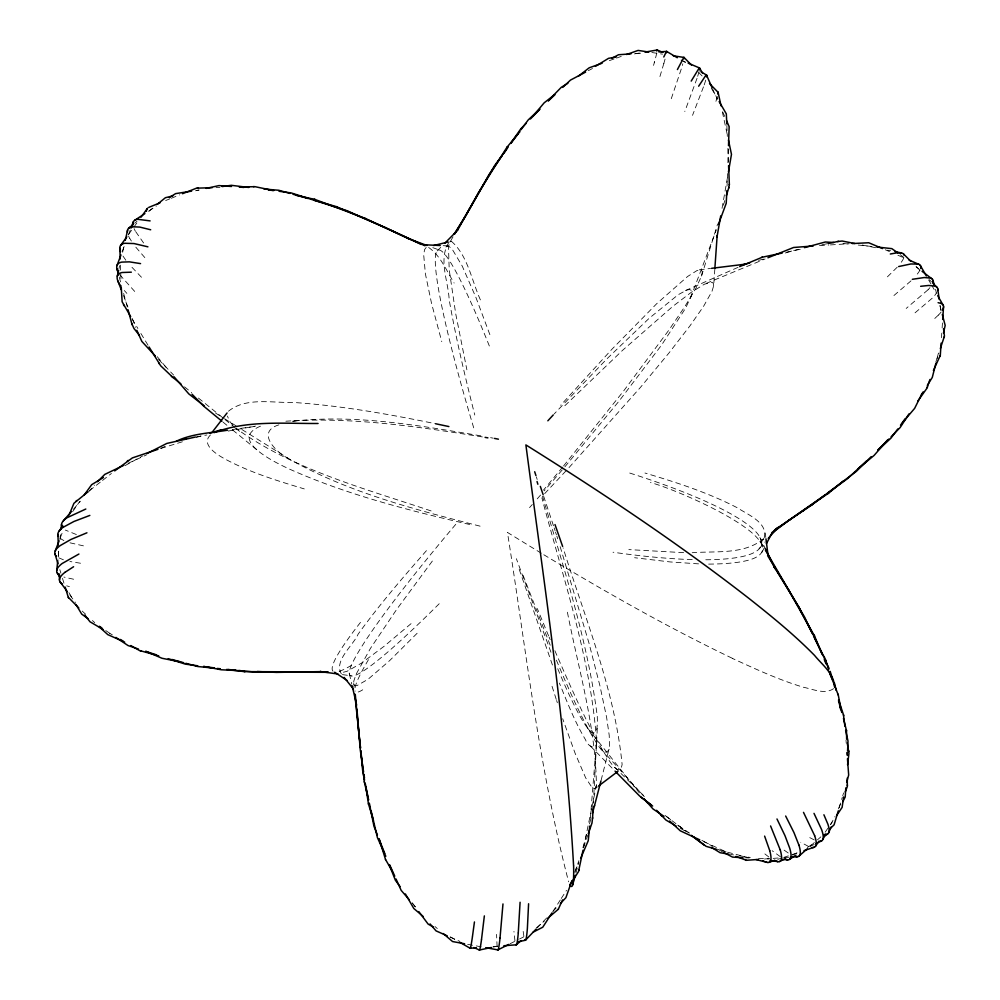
<?xml version="1.0" encoding="UTF-8"?>
<svg xmlns="http://www.w3.org/2000/svg" width="1000" height="1000" viewBox="0 0 1000 1000"><rect width="100%" height="100%" fill="white"/><g stroke="black" fill="none" stroke-linecap="round" stroke-linejoin="round"><path stroke-width="0.75" stroke-dasharray="5 3.75" d="M557.75 668.725C559.788 673.662 599.875 771.062 597.25 716.125C587.675 641.012 563.888 568.538 542.475 496.175M727.062 185.95L727.5 173.562M727.887 162.725L728.388 148.787M847.35 755.662L847.5 752.588M593.362 803.188L597.5 724.675M941.475 337.725L941.787 333.162M942.125 327.938L942.537 321.85M569.025 467.587L640.475 387.35L669.112 352.8L689.9 325.938L703.525 306.413L711.963 291.375L713.662 285.837L714.775 269.812M590.35 818.363L596.55 741.225C590.8 658.1 562.962 578.05 541.9 497.875M713.662 285.837L713.413 283.4L711.925 282.238L704.425 284.2L691.263 292.325L672.85 306.337L622.638 350.25L562.788 407.688M596.55 741.225C597.337 751.875 587.337 746.112 585.55 739.788C574.788 721.912 567.263 702.337 559.4 683.075M58.188 556.587L58.825 550.425M59.95 539.663L60.6 533.513M592.05 806.55L596.4 785.45C595.837 726.637 578.475 669.175 567.312 611.725M722.038 208.337L727.625 176.612M583.5 847.913L591.9 807.237M596.4 785.45L594.963 788.725L592.575 788.337L585.712 777.962L575.087 753.225L562.675 718.7M601.087 780.375L609.5 747.075L609.225 735.375L606.638 717.537L599.963 685.925L588.862 642.663L559.462 544.312M118.963 268.663L119.637 265.688M122.638 252.288L123.975 246.325M937.062 358.55L938.575 352.5M609.138 749.35C603.6 759.1 595.163 739.613 591.912 735.525C578.038 711.112 567.038 685.2 556.062 659.4M654.5 61.962L653.55 65.388M575.95 872.95L578.812 862.55M582.913 847.7L586.613 834.325M589.475 823.938L591.287 817.387M663.875 63.362L659.025 79.538M839.163 807.825L842.262 797.387M842.712 795.888L843.6 792.9M563.575 465.95L623.513 391.125L668.787 330.238L684.887 306.512L695.913 288.263L701.55 276.05L702.275 272.075L701.625 270.238L699.812 269.762L696.862 270.65L687.613 276.475L656.712 303.7L611.95 349.212L560.638 405.3M701.55 276.05L717.625 223.962M723.388 205.275L725.225 199.312M697.038 78.288L684.8 111.525M935.9 361.8L938.863 352.962M671.275 98.7L681.15 69.362A136.1 3.912 -69 0 0 682.812 63.8M574.788 872.4L578.875 860.688M583.475 847.513L587.75 835.288M703.487 86.85L692.525 115.337M564.875 466.825L619.312 400.763L661.488 345.188L685.675 308.062L691.075 296.288L691.8 292.838L691.237 290.3L689.575 289.55L686.825 290.038L678.188 294.713L649.15 318.3L607.025 358.738L554.175 413.95M122.35 251.225L124.213 246.275M128.525 234.75L130.438 229.613M690.487 298.012L716.325 229.938M60.263 537.913L63.05 530.7M838.413 808.85L841.263 801.825M574.987 871.312L578.713 862.738M764.212 537.8C768.213 522.537 747.763 514.725 737.638 507.95C708.288 492.65 676.6 482.463 644.975 473.025M708.65 564.113C843.637 563 687.3 492.488 650.438 482.5M761.875 552.463L765.025 546.375M830.675 824.638L834.963 816.525M453.025 236.838L449.425 243.038L448.5 247L449.212 269.8L455.7 313.7L466.887 369.787M449.175 241.887C437.925 258.913 448.325 281.038 449.162 299.65C455.962 338.475 465.112 376.838 474.775 415.025M552.85 911.538L560.625 899.488M561.275 898.462L566.512 890.325M825.163 832.188L829.538 825.8M830.425 824.525L832.175 821.975M72.6 511.7L79.725 501.45M228.463 411.225C246.012 397 272.025 403.038 293 402.425C341.037 405.625 388.537 414.113 435.65 423.75M763.825 538.438C744.675 554.975 715.775 550.85 692.188 552.725M128.6 234.375L133.038 228.25M133.925 227.025L138.363 220.888M445.938 246.962L448.45 246L452.038 248.912L462.238 266.075L475.887 297.375L491.05 337.788M432.35 561.05L396.587 609.55L370.462 648.35L356.062 674.338L353.762 681.188L353.988 686.963M562.638 467.1L543.488 490.1M562.212 469.95L544.2 490.875M73.438 509.263L80.45 501.225M88.462 492.038L94.475 485.15M540.55 495.062L535.975 500.3M529.55 507.612L532.312 504.487M426.438 550.662C402.713 577.65 379.25 604.963 358.162 634.087C353.212 645.512 333.6 660.675 341.337 673.863M759 548.812L765.15 541.875M897.225 267.2L885 279.212M566.013 470.838L544.675 493.638M928.025 289.788L906.188 308.438M833.575 688.662C824.737 694.812 812.862 689.087 803.4 687.25C781.388 680.6 760.325 671.237 739.463 661.65A346.975 58.238 32.5 0 1 732.325 658.375M537.188 927.913L546.7 917.925M553.038 911.263L556.213 907.925M417.125 633.288L389.588 660.675L368.075 679.262L356.95 685.638L354.837 685.6L350.812 682.962M437.225 250.9L441.8 246.275M450.112 241.887L450.95 241.275M938.388 315.087L934.775 318.475M911.012 280.85L892.237 296.975M210.463 434.938C200.35 444.6 217.362 454.825 224.925 458.963C249.887 472.45 277.225 480.75 304.288 488.913M810.6 845.875L816.3 840.863M817.438 839.862L820.863 836.85M411.05 623.663L384.125 646.275L361.362 663.213L346.975 671.338L342.163 672.55L339.462 671.525M536.25 927.913L544.25 921.15M134.6 223.287L136.988 221.3M148.875 211.35L153.637 207.375M89.45 490.662L101.65 481.112M102.525 480.438L111.425 473.475M760.175 542.025L763.775 539.3M594.963 788.725L597.388 786.9M915.05 312.812L932.625 297.863A136.287 19.312 -26.1 0 0 936.513 292.925M807.3 847.537L813.637 843.325M148.763 211.05L156.438 206M426.188 247.463L424.55 249.638L423.7 254.887L425.387 273.837L431.512 303.238L441.775 341.662M125.062 465.613L142.662 455.925M588.337 70.675L592.463 68.5M510.087 943.737L518.212 939.65M519.562 938.975L523.625 936.925M792.55 855.125L798.988 851.95M810.062 846.5L814.225 844.45M128.112 463.325L146.562 454.862M160.738 448.363L165 446.413M685.425 290.587L738.238 267.262M706.213 283.387L765.062 258.962M165.65 200.55L169.862 198.837M171.275 198.275L179.713 194.85M278.888 424.85C255.275 432.137 276.625 452.9 288.85 458.725M260.487 426.175C227.175 439.925 276.988 463.338 289.475 469.1C347.013 494.762 408.438 510.363 469.65 524.487M609.338 60.637L615.087 58.6M616.525 58.087L622.288 56.037M777.788 859.375L782.163 857.925M783.612 857.438L798.175 852.575M160.888 448.425L184.525 441.112M196.337 437.45L200.775 436.087M758.6 260.4L764.525 258.75M785.25 252.987L800.05 248.863M195.575 190.787L198.6 190.1M492.825 947.163L495.788 946.538M786.8 252.1L803.562 248.612M821.85 244.812L826.912 243.775M196.225 436.9L206.875 434.963M228.188 431.087L255.588 426.112M634.388 53.9L642 52.6M293.312 421.2C356.688 414.075 420.438 425.737 482.812 436.175M196.188 190.463L199.237 190M232.2 429.562L256.837 426.175M292.25 421.3L296.875 420.675M699.312 269.825L710.575 268.438M285.887 421.213C352.163 416.675 418.425 426.763 483.713 437.125M493.125 946.538L497.837 946.188M764.438 859L779.038 857.95M784.65 857.55L789.312 857.212M635.6 53.55L641.8 53.125M819.488 245.588L828.838 245.012M830.387 244.913L849.1 243.75M451.262 241.2C468.212 255.637 471.838 281.962 481.238 301.675M216 187.587L219.938 187.5M683.65 552.663L628.837 549.6M698.538 563.862L670.163 561.938L634.587 557.712M744.587 857.775L749.225 857.987M758.5 858.425L769.325 858.925M443.212 245.662L447.713 245.875M842.962 243.463L849.075 244.1M858.25 245.05L872 246.488M80.525 563.237L69.9 561.5M342.425 674.613L351.375 675.837M651.862 52.512L662.562 54.15M730.487 854.438L733.538 854.9M739.638 855.825L750.312 857.45M73.625 579.237L63.913 577.075M83.438 545.85L69.438 542.688M467.65 944.325L481.213 946.825M490.6 437.663L493.212 438.162M862.225 245.025L875.675 247.738M887.638 250.15L890.625 250.75M480.087 526.163C415.288 509.575 349.188 492.688 290.45 459.725L239.025 427.713M69.412 586.6L66.65 585.85M721.587 850.675L726.087 851.838M727.588 852.225L748.587 857.638M76.363 534.538L65.35 530.087M431.1 510.938C364.475 488.45 293.725 469.938 235.963 428.312M63.4 559.788L58.712 557.788M432.8 247.65L440.05 250.338M681.112 60.15L685.438 61.988M808.5 846.438L800.788 842.288M428.625 247.45C440.775 255.912 446.5 270.837 454.137 283.038M885.325 249.775L889.525 251.6M897.925 255.25L903.525 257.675M450.037 937.05L459.825 941.363M814.225 839.9L808.975 837.225M703.938 841.75L724.875 851.3M732.188 658.225C667.087 627.05 604.35 591.2 542.562 553.987M63.888 540.588L60.9 538.875M680.188 828.25L688.312 832.775M701.862 840.312L712.7 846.35M718.112 849.362L722.188 851.625M450.45 936.925L455.7 939.95M109.7 633.325L112.338 634.85M681.188 60.05L686.6 63.25M541.312 553.225L507.45 532.438C525.988 649.1 538.825 767.362 568.625 881.838M215.662 413.162L223.5 418.05M224.513 418.675L237.875 427M780.487 856.812L772.175 850.738M788.213 852.987L782.513 849M678.062 825.537L690.875 833.925M105.75 630.562L112.1 634.85M768.825 856.988L764.712 853.787M665 815.387L685.975 831.275M666.75 816.712L671.663 820.438M677.8 825.1L686.413 831.612M900.212 254.675L903.85 257.45M915.987 266.675L918.413 268.525M354.538 685.438L353.587 683.475M184.525 386.838L191.688 392.638M198.425 398.062L223.85 418.625M225.062 419.6L234.75 427.425M235.925 428.387L239.587 431.337M223.025 422.1L227.875 426.075M232.6 429.938L258.863 451.413M434.95 926.525L437.3 928.525M82.212 611.1L85.625 614.25M92.438 620.55L94.712 622.65M554.875 650.725C569.625 684.575 584.312 718.612 602.812 750.625C605.612 754.125 618.987 780.625 622.125 764.562C614.85 689.875 585.175 619.138 563.138 547.9M134.7 291.438L119.987 275M141.488 277.262L129.525 264.75M614.725 767.337L644.375 796.312M916.35 266.762L921.75 272.137M929.3 279.65L931.45 281.8M590.138 745.825L613.962 770.013M698.913 72.688L702.1 75.95M158.525 359.375L173.637 375.087M144.825 257.6L135.612 246.95M126.875 293.375L124.3 290.512M232.963 425.412L229.375 420.913L227.45 416.062M600.862 748.725L644.3 796.712M412.137 903.112L416.125 907.738M157.2 356.637L168.075 369.65M587.587 728.1L639.362 792.887M143.613 242.987L135.262 231M412.238 902.837L415.975 907.837M69.85 594.975L75.487 602.513M125.825 260.225L122.263 254.988M131.363 241.038L129.812 238.45M132.1 318.962L137.887 328.488M140.887 333.462L148.075 345.325M68.938 592.638L72.812 599.2M711.3 88.125L717.575 98.875M928.637 279.925L930.913 283.875M931.663 285.2L936.213 293.1M760.913 542.087L763.9 547.463M759.862 537.463L765.025 547.987M712.85 89.438L717.212 99.375M722.837 112.163L724.712 116.412M549.125 637.15L550.175 639.663M548.6 635.9L537.3 608.562M550.212 645.238L522.112 572.812M550.975 652.25L516.362 558.713M123.475 295.525L127.925 307.113M132.375 318.688L135.712 327.375M552.438 665L518.8 568.15M543.625 496.112L553.725 526.55M556.613 700.525L557.35 702.75M554.175 527.925L555.062 530.662M556.25 699.4L551.775 685.475M555.513 532.038L556.4 534.775M556.838 536.138L557.712 538.875M536.35 476.875L537.175 479.45M59.812 569.65L60.9 573.188M62.488 578.375L64.275 584.188M935.462 289.375L936.263 292.325M939.887 305.625L941.087 310.05M119.237 277.075L121.65 285.988M123.65 293.425L127.263 306.812M349.375 673.812L351.8 684.237M722.325 111.812L727.5 135.65M523.9 936.35L523 930.275M940.15 305.575L941.275 313.263M514.938 940.812L513.95 931.4M765.238 532.962L765.788 537.388M497.1 946.688L496.562 934.375M846 740.138L846.237 743.238M846.963 752.525L847.2 755.625M726.862 125.525L727.325 136.438M727.85 148.475L728.45 162.95M120.45 265.138L121.013 280.663M58.5 551.163L58.812 560.275M846.85 752.175L846.9 755.225M903.737 257.887A140.037 18.225 -31.8 0 1 900.288 263.575M705.725 80.125A138.55 5.438 -65.6 0 1 703.637 86.525M665.05 59.138A136.45 2.963 -71.2 0 1 663.825 63.5M135.238 230.975A136.35 22.413 35.4 0 1 134.088 228.612M351.525 665.288A243.612 24.137 -44.9 0 1 338.95 671.4M333.038 671.225A243.612 24.137 -44.9 0 1 360.525 622.35M941.1 312.062A136.85 19.963 -23.9 0 1 938.45 315.062M920.013 269.875A137.575 18.562 -29.6 0 1 915.863 275.8M717.475 96.538A141.113 6.5 -63.4 0 1 715.512 102.4M473.713 427.837A250.075 22.7 71.8 0 1 435.812 254.013A250.075 22.7 71.8 0 1 490.4 348.638M439.2 603.737A250.1 22.525 -48.3 0 1 349.538 670.7A250.1 22.525 -48.3 0 1 455.975 524.087M629.725 473.05A250.087 44.713 12.9 0 1 702.65 559.775M692.225 559.6A250.087 44.713 12.9 0 1 613.038 552.225M929.925 287.625A136.412 19.025 -27.3 0 1 928.088 289.762M699.062 71.5A136.875 4.875 -66.8 0 1 696.925 78.55M656.8 52.938A136.625 2.462 -72.4 0 1 654.25 62.75M129.725 238.4A136.3 22.6 34.2 0 1 128.575 236.062M60.862 538.875A138.15 23.525 -6.1 0 1 60.087 538.288M362.713 689.8A242.275 19.55 -51.6 0 1 356.413 692.163M355.138 691.2A242.275 19.55 -51.6 0 1 355 690.863M355.037 687.763A242.275 19.55 -51.6 0 1 369.425 658.05"/><path stroke-width="1.5" d="M528.587 903.763L527.388 928.25A139.562 5.575 89.2 0 1 524.925 940L524.763 939.638M726.888 190.6L726.225 203.3L718.525 224.15M728.5 145.7L729.15 126.688L726.587 120.675M520.087 902.262L518.275 932.8M588.25 833.825L592 822.975L592.587 817.588M845.8 787.862L845.212 797L842.837 801.663M847.575 751.062L848 741.038L845.612 730.325M592.537 818.688L593.162 806.75M933.4 370.538L940.3 355.35M940.263 356L941.112 343.162M942.7 319.45L943.55 306.613M714.837 268.85L717.138 235.85L716.988 237.037L720.713 215.888M729.362 184.325L728.65 188.238M502.975 903.938L500.037 937.837M589.725 826.075L588.225 840.763L580.588 858.45M847.275 778.088L847.337 786.475L845.25 791.988M56.737 570.425L57.7 561.2M61.075 528.9L61.562 524.288M484.363 915.888L481.5 939.55M843.625 796.912L842.113 807.412L836.55 815.6M847.562 764.75L848.95 753.275L847.225 742.987M474.45 921.95L472.5 936.213M728.413 172.087L731.475 154.338L728.475 140.125M569.688 885.387L578.5 871.6L583.025 850.225M578.837 870.5L578.987 869.812M834.488 686.888C834.4 673.888 822.138 664.737 814.562 655.425C794.212 634.675 771.6 616.325 748.838 598.325C677.588 542.9 602.375 492.775 525.887 444.925C544.275 584.812 565.75 724.7 573.575 865.7M940.35 348.55L944.45 336.075L943.512 328.65M117.3 276.112L118.637 270.163M125.3 240.362L127.638 229.938M935.938 363.1L932.288 377.438L927.312 385.425M943.487 332.825L945.188 325.438L942.3 314.488M594.4 806.112L600.925 781M572.663 884.825L575.288 875.325M592.35 813.538L594.562 805.5M838.288 810.812L834.075 824.85L829.975 828.825M846.688 782.45L848.675 775.037L847.45 758.713M726.35 195.688L728.9 187.4M917.725 401.213L926.9 388.288L929.963 379.475M944.05 337.5L944.3 336.763M927.25 387.55L927.5 386.838M560.438 903.487L565.913 897.663L571.9 880.675M116.962 265.625L120.975 254.913M130.975 228.175L133.375 221.788M55.25 550.913L59.15 540.8M69.188 514.812L73.925 503.3L87.9 491.875M828.713 832.725L831 827.113M663.775 57L666.338 51.65M562.55 899.912L558.263 909.312M677.412 69.562L683.8 57.488A136.1 3.912 -69 0 1 684.062 58.712M921.862 393.888L914.638 408.375L902.487 422.663M656.6 50.95L657.1 50.075M766.438 543.65L772.45 532.038M691.213 81.088L699.225 67.95M822.8 839.5L825.662 834.1M457.938 229.587L478.738 192.2M698.662 86.2L705.95 75.15A138.55 5.438 -65.6 0 1 706.55 76.838M469.425 209.013L494.712 165.438L506.488 149.45M454.613 234.163L469.625 208.663M506.812 147.425L520 131.625M478.55 192.525L507.125 146.975M454.012 234.275L465.325 216.537L488.988 174.662L502.175 155.638M533.1 932.15L542.75 927.237L552.013 912.85M908.988 413.875L900.138 427.562L891.062 436.825M921.488 394.475L923.15 391.887M815.525 846.213L819.025 841.112M59.225 530.938L62.787 525.812M84.188 495.037L91.675 484.675L103.413 477.537M503.938 153.1L508.338 146.762M510.975 142.95L520.8 128.85M897.788 428.975L891.025 438.075L877.788 450.462M900.5 425.188L905.037 418.875M120.612 245.413L126.825 236.838M141.025 217.213L147.238 208.625M511.012 143.3L518.25 133.463M520.975 129.762L528.212 119.925L539.438 109.338M212.325 432.025L227.05 412.987M533.038 116.075L544.175 102.812L553.9 95.237M887.525 440.025L874.1 455.425L857.788 469M63.425 520.75L71.438 511.562M97.475 481.7L104.763 474.412L123.863 465.275M768.225 538.4L777.463 527.975M547.85 420.8L553.275 414.925M525.562 940.125L536.138 929.025M520.662 129L526.125 123.375M530.388 119L539.987 109.162M548.413 100.525L561.3 87.287L567.863 83.263M444.75 243.287L457.912 229.988M871.175 456.675L856.35 471.375L811.15 505.412M877.8 450.062L888.85 439.038M548.312 100.988L554.963 94.712M562.725 87.4L570.487 80.087L585.6 72.125M866.475 461L847.575 478.6L828.012 492.863M777.212 528.062L777.887 527.45M799.212 855.913L807.188 848.888M521.062 940.738L516.237 944.812L503.837 945.738M547.75 918.188L558.462 909.15M128.65 228.25L133.412 224.275M157.2 204.4L165.425 197.7L172.9 195.9M843.538 480.838L828.688 493.062L788.1 520.825L789.837 519.6L772.188 532.938M114.712 470.9L132.387 457.9L157.925 449.338M76.025 501.175L76.938 500.45M127.287 461.05L128.112 460.412M578.237 76.325L589.188 67.812L602.137 63.2M64.925 572.362L73.6 566.737M598.587 785.987L617.925 771.35M773.512 531.062L825.475 494.7M827.675 493.75L828.688 493.062M774.812 529.862L775.688 529.275M803.037 510.913L803.988 510.262M776.075 529.012L812.125 504.762M63.362 527.163L73.913 521.487L89.85 515.413M789.55 859.362L795.888 855.138M823.775 836.562L827.575 834.025M134.675 220.312L144.913 213.575M169.25 197.575L175.6 193.625L191.612 191.15M595.413 66.375L608.538 58.338L616.138 57.025M146.725 453.688L166.8 443.438L195.45 437.038M611.688 58.362L618.55 54.737L630.95 53.875M497.912 949.875L508.738 944.425M213.962 432.675C246.925 420.1 283.475 423.713 318.075 423.475M779.587 861.5L785.612 858.538M816.125 843.512L821.675 840.788M78.925 554.038L62.162 563.5A136.3 22.55 -10.7 0 0 58.225 574.15M176.35 441.2C192.262 433.5 210.475 433.05 227.575 430.2M739.663 266.625L762.4 257.175M767.925 257.775L793.587 247.488L813.25 245.975M148.775 207.387L160.025 202.825M182.525 193.713L196.513 188.162L212.162 187.7M86.938 532.8L70.888 539.475L60.287 545.538A136.625 22.963 -8.4 0 0 55.375 554.913M85.812 509.025L66.95 517.775A139.438 23.887 -4.9 0 0 61.588 525.638M626.6 54.5L638.112 50.412L648.812 52.05M769.05 862.3L774.875 860.35M804 850.625L814.188 847.225M209.638 433.338L221.462 429.688M749.725 262.875L743.8 264.525L745.962 264.088L711.575 268.325M804.488 247.638L825.325 242L833.8 242.512M898.65 266.55L910.863 263.962L918.263 264.113A137.575 18.562 -29.6 0 1 920.6 268.325M433.713 245.538L448.075 241.988M890.312 254.013L897.25 252.787L901.812 253.025A140.037 18.225 -31.8 0 1 904.137 255.238M206.15 188.4L218.988 185.588L231.525 186.488M837.55 241.562L842.113 241.025L854.75 243.512M479.5 950L491.35 947.487M518 941.825L525.413 940.25M761.625 257.337L782.225 253.05M827.95 243.55L838.625 241.325M912.325 279.3L924.237 277.538L930.5 278.087A136.412 19.025 -27.3 0 1 932.938 282.425M184.05 439.1L186.388 438.688M645.037 52.088L657.2 50L662.9 52.425M222.138 186.562L231.275 185.312L248.775 187.463M920.638 286.288L928.75 285.462L935.088 286.15A136.287 19.312 -26.1 0 1 937.575 290.562M132.287 226.75L139.8 227.087L150.688 229.775M736.038 856.4L746.338 860.288M476.362 947.788L470.15 948.25L459.637 942.212M745.788 860.337L758.225 859.438M790.863 857.1L797.725 856.612M658.863 51.938L666.612 51.4L677.3 57.737M852.212 243.562L868.713 242.75L882.525 248.562M240.162 186.975L254.975 186.675L273.788 190.575M197.3 188.075L198.162 188.05M253.425 186.637L254.163 186.625M226.625 669.438L244.163 671.612L327.962 671.963M244.163 671.612L245.05 671.625M328.1 672.312L255.1 672.1L238.863 670.537M294.825 672.138L295.525 672.15M743.037 857.712L732.537 857.1L723.538 852.375M781.7 859.488L787.887 859.775M423.725 244.737L440.225 245.525M243.55 670.863L221.25 669.775L203.575 666.4M257.3 671.513L276.413 672.4L321.2 671.612L320.062 671.538L337.95 674M131.35 272.175L122.037 272.512A140.988 24.188 28.5 0 0 120.275 285.35M239.262 187.087L243.912 187.45M264.025 189.037L278.75 190.263L290.05 193.412M214.137 668.138L197.787 666.525L185.912 663.312M217.225 668.438L220.325 668.737M228.05 669.488L235.775 670.238M824.137 834.475L825.75 834.55A136.088 19.625 48.6 0 0 827.913 824.212L823.9 814.775M876.575 246.962L891.825 248.637L897.788 252.825M268.425 189.95L272.962 190.512M279.012 191.275L291.2 192.925L347.475 210.925M197.75 665.788L185.325 664.137L168.2 658.65M203.837 666.55L214.475 667.9M673.25 55.788L683.95 57.425M728.962 854.2L720.075 852.7L711.388 847.325M770.138 860.462L777.763 861.625L774.438 860.487M795.6 856.488L796.375 856.612M485.1 437.375L487.9 437.85M938.1 302.675L940.85 303.375M786.438 859.587L787.188 859.725M464.625 943.763L452.575 941.55L443.175 933.538M485.737 947.663L497.788 949.887M180.588 661.95L161.975 658.263L145.762 651.275M494.513 438.413L498.425 439.188M895.113 251.65L901.087 252.862M756.087 859.562L767.288 862.425M140.562 263.612L129.4 261.85L121.7 262.113A139.062 23.725 29.6 0 0 118.475 272.638M296.2 195.287L315.1 199.475M435.65 423.75L448.888 426.562M150.113 220.9L137.738 219.288A136.35 22.413 35.4 0 0 132.963 224.675M717.087 849.513L706.062 846.325L691.325 835.337M130.775 645.55L139.388 650.462L158.725 655.85M171.962 659.488L183.738 662.725M140.188 650.75L141.075 651.012M293.025 194.262L307.925 198.487M313.888 200.175L336.287 206.612L384.637 227.213L421.213 244.438M196.225 666.15L196.975 666.35M147.912 246.825L133.988 243.55L124.738 243.275A137.05 23.075 31.9 0 0 120.562 251.612M766.575 862.275L764.975 861.7M138.463 649.05L127.987 645.525L115.913 637.425M145.9 651.45L156.312 654.812M365.363 218.45L408.7 238.787M408.137 238.538L427 245.512M314.225 199.163L366.05 218.7M688.138 63.125L699.525 67.962L702.663 73.338M909.125 260.113L918.925 264.363M336.287 206.612L337.113 206.975M392.55 231.038L424.963 245.775M124.688 642.113L107.788 634.625L99.262 626.838M383.975 226.938L384.637 227.213M447.238 935.825L436.05 930.888L430.075 923.938M473.812 947.537L479.412 950M346.675 210.575L393.175 231.3M699.75 839.837L680.263 830.8L669.638 820.987M763.112 860.763L764.075 861.275M676.112 825.987L665.938 820.05L656.587 810.3M433.387 927.1L428.125 924.087L418.787 911.587M103.112 629.5L89.95 621.737L84.787 614.987M120.237 639.438L122.875 640.962M701.062 71.838L706.513 75.05M663.962 816.325L652.975 808.925L644.188 798.925M334.675 672.225L347.088 680.487M87.95 618.562L81.737 614.15L75.912 604.438M99.388 626.275L101.925 627.987M204.262 405.9L188.8 393.9L174.013 376.737M615.05 771.112L639.6 796L652.663 806.038M693.375 836.888L704.475 845.3M640.938 797.163L650.775 804.613M922.05 271.3L931.762 278.688M149.088 346.987L160.675 365.775L172.987 377.512M171.375 376.213L180.938 383.938M221.912 421.2L203.762 406.225L191.988 394.162M423.2 916.5L413.8 908.487L405.4 893.95M78.8 607.962L68.288 597.288M903.4 253.875L910.95 261.388M932.537 282.875L936.85 287.175M684.05 57.475L691.475 65.075M709.525 83.55L718.012 92.238M155.35 356.062L141.838 341.413L136.825 330.275M660.85 815L661.787 816.05M409.15 899.638L401.175 890.375L396.05 879.013M139.4 335.337L133.988 328.5L131.85 323.812M646.112 801.325L647.075 802.55M344.137 677.387L353.462 689.125M389.188 864.625L395.425 880.337L400.087 886.587M60.087 581.9L67.337 591.6M787.887 588.812L814.587 636.087L821.988 653.913M798.037 605.7L812.15 633.1M798.662 606.725L773.737 566.112L775.238 568.8L765.288 548.538M767.588 555.612L789.025 590.737M121.237 286.875L122.137 301.788L130.675 316.6M123.475 304.713L124.113 305.775M158.7 362.837L159.262 363.787M57.3 572.975L59.638 576.912M719.15 101.562L726.325 113.875L726.8 123.963M385.5 859.438L392.425 871.475M920.3 265.438L926.363 275.975M937.725 295.738L943.025 304.95M813.988 635.013L814.587 636.087M765.4 550.15L804.5 616.962L813.012 634.75M803.5 812.362L814.663 835.713M814 813.363L821.587 829.562A136.363 19.387 49.7 0 1 819.925 841.338M785.662 816.025L793.95 832.562L798.838 844.912M813.538 635.812L825.763 660.487M776.975 818.962L784.963 835.612L789.663 848.025A137.825 18.337 54.3 0 1 787.225 859.788M799.225 607.725L799.725 608.688M824.038 656.438L824.587 657.513M814.338 637.55L823.012 655.75M824.35 658.55L829.025 668.337M770.575 825.95L780.238 849.912M385.812 856.287L377.425 837.65L371.062 810.625M389.65 864.8L394.775 876.175M706.6 75.237L712.225 88.012M824.312 659.65L826.062 663.962M829.562 672.575L838.312 695.138M764.613 836.112L769.762 850.713M370.025 806.925L373.975 826.3L377.413 834.987M379.05 839.075L384.725 853.413M117.925 281.05L121.25 289.738M555 524.562L562.638 546.45M368.512 804.262L365.85 786.888M540.325 486.388L543.15 494.725M843.413 714.675L844.912 726.213M825.45 659.538L828.763 669.7M829.55 672.113L831.125 676.95M838.55 699.725L843.763 715.7M534.688 471.737L535.938 475.588M373.438 820.275L368.4 803.737M379.212 839.025L385.55 859.575M54.9 553.638L58.025 563.825M65.163 587.1L68.475 597.9M537.05 481.525L537.863 484.25M830.225 671.375L832.712 680.2M838.5 700.775L841.812 712.525M843.462 718.413L846.513 730.837M933.05 280.512L934.25 284.95M116.975 268.725L118.588 274.675M128.062 309.788L132.088 324.663M834.425 682.938L836.175 690.337M839.663 705.15L840.713 709.6M364.3 781.775L368.587 800.113M369.3 803.112L370.35 807.625M352.15 685.738L356.65 705.113M718.125 92.438L721.038 105.85M364.562 780.1L362.688 770.812L360.75 750.775M365.163 783.075L368.5 799.475M848.637 750.612L848.825 751.562M838.138 694.237L840.975 709.475M356.962 709.237L360.288 750.138L363.575 771.912M364 774.638L364.5 778.037M937.675 288.65L939.25 299.425M355.288 694.538L358.663 731.162M765.975 538.862L768.012 555.1M469.988 947.575L470.025 947.913A136.537 2.587 -84.1 0 0 472.463 936.562M354.8 694.112L360.45 747.688M358.612 730.763L360.562 748.138M360.85 750.863L364.35 782.1M728.575 165.625L729.375 184.788M119.825 248.062L120.225 258.925M57.925 534.45L58.288 545.087M59.288 573.95L59.5 580.037M847.375 784.862L847.4 785.713M846.488 730.025L846.637 739.163M573.612 865.962A159.738 9.625 82.5 0 1 569.7 884.4M666.363 51.562A136.45 2.963 -71.2 0 1 666.612 52.725M59.638 575.212A136.3 22.55 -10.7 0 1 58.875 574.688M518.275 933.05A138.238 5.038 -89.7 0 1 515.812 944.513M769.775 850.738A140.475 18.012 56.5 0 1 767.325 862.463M814.65 835.7A136.287 19.075 50.9 0 1 812.25 847.487M940.888 303.363A136.85 19.963 -23.9 0 1 942.337 310.275M717.663 92.125A141.113 6.5 -63.4 0 1 718.062 94.188M146.463 211.238A135.013 21.812 37.7 0 1 147.662 208.15M56.325 556.125A136.625 22.963 -8.4 0 1 55.788 555.525M500.037 937.95A136.662 4.037 -87.5 0 1 497.562 949.587M798.863 844.938A136.988 18.55 53.1 0 1 796.413 856.675M699.25 67.888A136.875 4.875 -66.8 0 1 699.425 69.975M657.138 49.95A136.625 2.462 -72.4 0 1 657.25 50.575M127.45 232.175A136.3 22.6 34.2 0 1 132.262 226.725M58.475 536.413A138.15 23.525 -6.1 0 1 63.3 527.163M62.387 584.087A136.575 22.413 -11.9 0 1 64.9 572.362M481.5 939.638A136.012 3.062 -85.2 0 1 479.25 949.675M780.25 849.925A138.95 18.162 55.4 0 1 777.8 861.675"/></g></svg>
